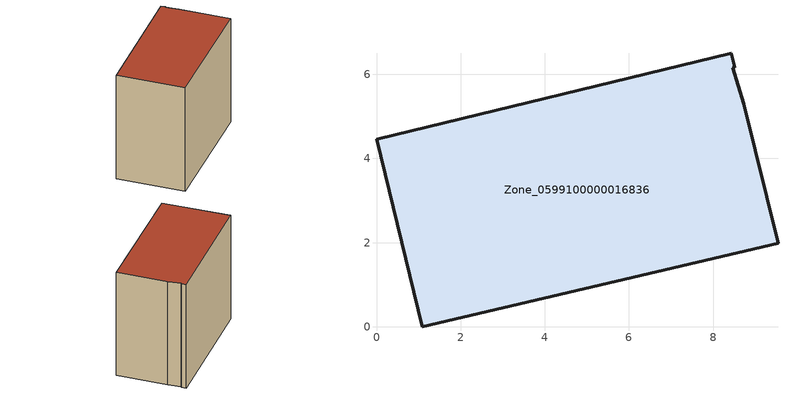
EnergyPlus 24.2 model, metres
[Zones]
Zone_0599100000016836
 floor ground (C_G): 8.46,6.16 8.73,5.3 9.54,1.99 1.09,0 0,4.46 8.43,6.5 8.51,6.17 z0
 wall outside (C_F): 1.09,0 9.54,1.99 8.73,5.3 8.46,6.16 8.51,6.17 8.43,6.5 0,4.46 1.09,0 z0:7.63
 roof outside (C_R): 8.51,6.17 8.43,6.5 0,4.46 1.09,0 9.54,1.99 8.73,5.3 8.46,6.16 z7.63
[BUILDING]
Pand.0599100000016836: North Axis=0; Terrain=City; Loads Convergence Tolerance Value=0.04; Temperature Convergence Tolerance Value=0.4; Solar Distribution=FullExterior; Maximum Number of Warmup Days=25; Minimum Number of Warmup Days=1
[Site:Location]
Rotterdam.The.Hague.AP_ZH_NLD Design_Conditions: Latitude=51.96; Longitude=4.45; Time Zone=1; Elevation=-4.5
[SITE:GROUNDTEMPERATURE:BUILDINGSURFACE]
18, 18, 18, 18, 18, 18, 18, 18, 18, 18, 18, 18
[MATERIAL] Thermal Absorptance=0.9; Solar Absorptance=0.7; Visible Absorptance=0.7
Name | Roughness | Thickness | Conductivity | Density | Specific Heat
G.TI.1946 | MediumSmooth | 0.15 | 1 | 540 | 1210
F.TI.1946 | Rough | 0.3 | 0.857143 | 1920 | 840
R.TI.1946 | MediumRough | 0.2 | 0.1 | 1500 | 1000
[CONSTRUCTION]
C_G: G.TI.1946
C_F: F.TI.1946
C_R: R.TI.1946
[ZONE]
Zone_0599100000016836: Type=1; Multiplier=1; Ceiling Height=Autocalculate; Volume=Autocalculate; Floor Area=autocalculate; Part of Total Floor Area=Yes
[ZONEINFILTRATION:DESIGNFLOWRATE]
Infil_Zone_0599100000016836: Zone or ZoneList or Space or SpaceList=Zone_0599100000016836; Schedule=AlwaysOn; Design Flow Rate Calculation Method=Flow/Area; Flow Rate per Floor Area=0.003; Constant Term Coefficient=1; Temperature Term Coefficient=0; Velocity Term Coefficient=0; Velocity Squared Term Coefficient=0
[HVACTEMPLATE:ZONE:IDEALLOADSAIRSYSTEM]
Zone_0599100000016836: Maximum Heating Supply Air Temperature=50; Minimum Cooling Supply Air Temperature=13; Maximum Heating Supply Air Humidity Ratio=0.0156; Minimum Cooling Supply Air Humidity Ratio=0.0077; Heating Limit=NoLimit; Cooling Limit=NoLimit; Dehumidification Control Type=ConstantSensibleHeatRatio; Cooling Sensible Heat Ratio=0.7; Dehumidification Setpoint=60; Humidification Control Type=None; Humidification Setpoint=30; Outdoor Air Method=None; Outdoor Air Flow Rate per Person=0.00944; Outdoor Air Flow Rate per Zone Floor Area=0; Outdoor Air Flow Rate per Zone=0; Demand Controlled Ventilation Type=None; Outdoor Air Economizer Type=NoEconomizer; Heat Recovery Type=None; Sensible Heat Recovery Effectiveness=0.7; Latent Heat Recovery Effectiveness=0.65
[ZONECONTROL:THERMOSTAT]
ThermostatControl_Zone_0599100000016836: Zone or ZoneList=Zone_0599100000016836; Control Type Schedule=DualSetpointControlType; Control 1=Thermostat_Zone_0599100000016836; Temperature Difference Between Cutout And Setpoint=0
[THERMOSTATSETPOINT:DUALSETPOINT]
Thermostat_Zone_0599100000016836: Heating Setpoint Temperature Schedule=HeatingSetpoint_Zone_0599100000016836; Cooling Setpoint Temperature Schedule=CoolingSetpoint_Zone_0599100000016836
[SCHEDULE:COMPACT]
HeatingSetpoint_Zone_0599100000016836: Through: 12/31, For: AllDays, Until: 24:00, 21
CoolingSetpoint_Zone_0599100000016836: Through: 12/31, For: AllDays, Until: 24:00, 24
DualSetpointControlType: Through: 12/31, For: AllDays, Until: 24:00, 4
AlwaysOn: Through: 12/31, For: AllDays, Until: 24:00, 1
